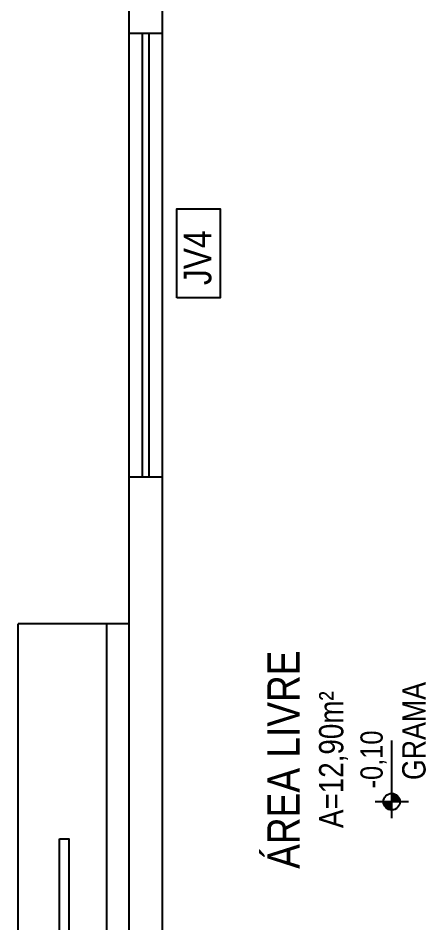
# Model space of a CAD drawing. Header units: millimetres. Extents: x 3923 to 4007, y 744 to 982.
# Drawn here: x 3975.42 to 3979.09, y 945.93 to 954.08 of the extents above; entities that cross this region are included whole.
import ezdxf
from ezdxf.enums import TextEntityAlignment as Align

# ---------------------------------------------------------------- set-up
doc = ezdxf.new("R2010")
doc.units = ezdxf.units.MM
doc.header["$LTSCALE"] = 20
doc.linetypes.add('CONTINU', pattern=[0])
doc.layers.add('E-txt-g', color=3, linetype='Continuous')
doc.layers.add('HIDROSSANITÁRIO', color=8, linetype='Continuous')
doc.layers.add('E-Txt-W', color=7, linetype='Continuous', lineweight=20)
doc.styles.add('F2', font='ARIALN.TTF')
doc.styles.add('REG60', font='romans.shx', dxfattribs={"width": 0.8, "height": 0.15})
doc.styles.add('REG80', font='romans.shx', dxfattribs={"width": 0.8, "height": 0.2})

# ---------------------------------------------------------------- blocks, each defined once
blk = doc.blocks.new('TXT-AMB75')
at = {"layer": 'E-txt-g', "style": 'REG80', "width": 0.8, "flags": 8}
blk.add_attdef('TXT', text='', height=0.2, dxfattribs=at).set_placement((0.0055, 0.2964), align=Align.CENTER)
at = {"layer": 'E-Txt-W', "style": 'REG60', "width": 0.8, "flags": 8}
blk.add_attdef('TXT', text='', height=0.15, dxfattribs=at).set_placement((0.0055, 0.0271), align=Align.CENTER)
blk = doc.blocks.new('NV')
at = {"color": 4, "linetype": 'ByBlock', "ltscale": 0.5}
for p, q in [((-1.4143, -0.1421), (-1.4143, 0.1067)), ((-1.5387, -0.0177), (-0.9535, -0.0177))]:
    blk.add_line(p, q, dxfattribs=at)
at = {"color": 4, "ltscale": 2.5}
blk.add_circle((-1.4143, -0.0177), 0.0622, dxfattribs=at)
at = {"color": 4}
for points in [[(-1.4143, -0.0177), (-1.4583, 0.0263), (-1.4765, -0.0177), (-1.4717, 0.0061)], [(-1.4143, -0.0177), (-1.4143, 0.0445), (-1.4583, 0.0263), (-1.4381, 0.0398)], [(-1.4143, -0.0177), (-1.3521, -0.0177), (-1.3703, -0.0617), (-1.3568, -0.0415)], [(-1.4143, -0.0177), (-1.3703, -0.0617), (-1.4143, -0.0799), (-1.3905, -0.0752)]]:
    blk.add_solid(points, dxfattribs=at)
at = {"layer": 'E-Txt-W', "color": 4, "ltscale": 2.5, "style": 'F2'}
blk.add_attdef('COTAPISO', (-1.3058, 0.0735), '', height=0.15, dxfattribs=at)

msp = doc.modelspace()

# ---------------------------------------------------------------- linework, layer by layer
at = {"layer": 'HIDROSSANITÁRIO', "color": 8, "linetype": 'Continuous'}
for p, q in [((3976.7161, 953.9446), (3976.7161, 959.7273)), ((3976.4161, 953.9446), (3976.4161, 954.7273)), ((3976.4161, 953.9446), (3976.7161, 953.9446)), ((3976.4161, 949.9446), (3976.4161, 953.9446)), ((3976.5361, 949.9446), (3976.5361, 953.9446)), ((3976.5961, 949.9446), (3976.5961, 953.9446)), ((3976.7161, 949.9446), (3976.7161, 953.9446)), ((3976.4161, 940.9338), (3976.4161, 949.9446)), ((3976.4161, 949.9446), (3976.7161, 949.9446)), ((3976.7161, 940.6338), (3976.7161, 949.9446))]:
    msp.add_line(p, q, dxfattribs=at)
at = {"layer": 'HIDROSSANITÁRIO', "color": 8, "linetype": 'CONTINU'}
for p, q in [((3975.4161, 943.36), (3975.4161, 948.62)), ((3976.4161, 948.62), (3975.4161, 948.62)), ((3976.2161, 943.36), (3976.2161, 948.62))]:
    msp.add_line(p, q, dxfattribs=at)
at = {"layer": 'HIDROSSANITÁRIO', "color": 8, "elevation": 3.6592}
msp.add_lwpolyline([(3976.8451, 951.5586), (3976.8451, 952.3592), (3977.2344, 952.3592), (3977.2344, 951.5586)], close=True, dxfattribs=at)
at = {"layer": 'HIDROSSANITÁRIO', "color": 8, "linetype": 'CONTINU'}
msp.add_lwpolyline([(3975.7886, 946.6841), (3975.8741, 946.6841), (3975.8741, 943.4507), (3975.7886, 943.4507)], close=True, dxfattribs=at)

# ---------------------------------------------------------------- block references
at = {"layer": 'HIDROSSANITÁRIO', "color": 8}
ref = msp.add_blockref('TXT-AMB75', (3978.3841, 947.389, 3.6592), dxfattribs=dict(at, xscale=1.458, yscale=1.458, zscale=1.458, rotation=90))
ref.add_attrib('TXT', 'ÁREA LIVRE', dxfattribs={"layer": 'E-txt-g', "color": 2, "height": 0.2916, "rotation": 90, "style": 'F2'}).set_placement((3977.9519, 947.397, 3.6592), align=Align.CENTER)
ref.add_attrib('TXT', 'A=12,90m²', dxfattribs={"layer": 'E-Txt-W', "height": 0.2187, "rotation": 90, "style": 'F2'}).set_placement((3978.3446, 947.397, 3.6592), align=Align.CENTER)
ref = msp.add_blockref('NV', (3978.7594, 948.7154, 3.6592), dxfattribs=dict(at, xscale=1.2, yscale=1.2, zscale=1.2, rotation=90))
ref.add_attrib('COTAPISO', '-0,10', (3978.6987, 947.1377, 3.6592), dxfattribs={"layer": 'E-Txt-W', "color": 4, "ltscale": 2.5, "height": 0.2, "rotation": 90, "style": 'F2'})

# ---------------------------------------------------------------- texts
at = {"layer": 'HIDROSSANITÁRIO', "color": 8, "linetype": 'Continuous', "style": 'F2'}
msp.add_text('JV4', height=0.24921, rotation=90, dxfattribs=at).set_placement((3976.9066, 951.6737, 3.6592), align=Align.TOP_LEFT)
at = {"layer": 'HIDROSSANITÁRIO', "color": 8, "style": 'F2'}
msp.add_text('GRAMA', height=0.21032, rotation=90, dxfattribs=at).set_placement((3979.085, 947.2136))

doc.saveas('drawing.dxf')
